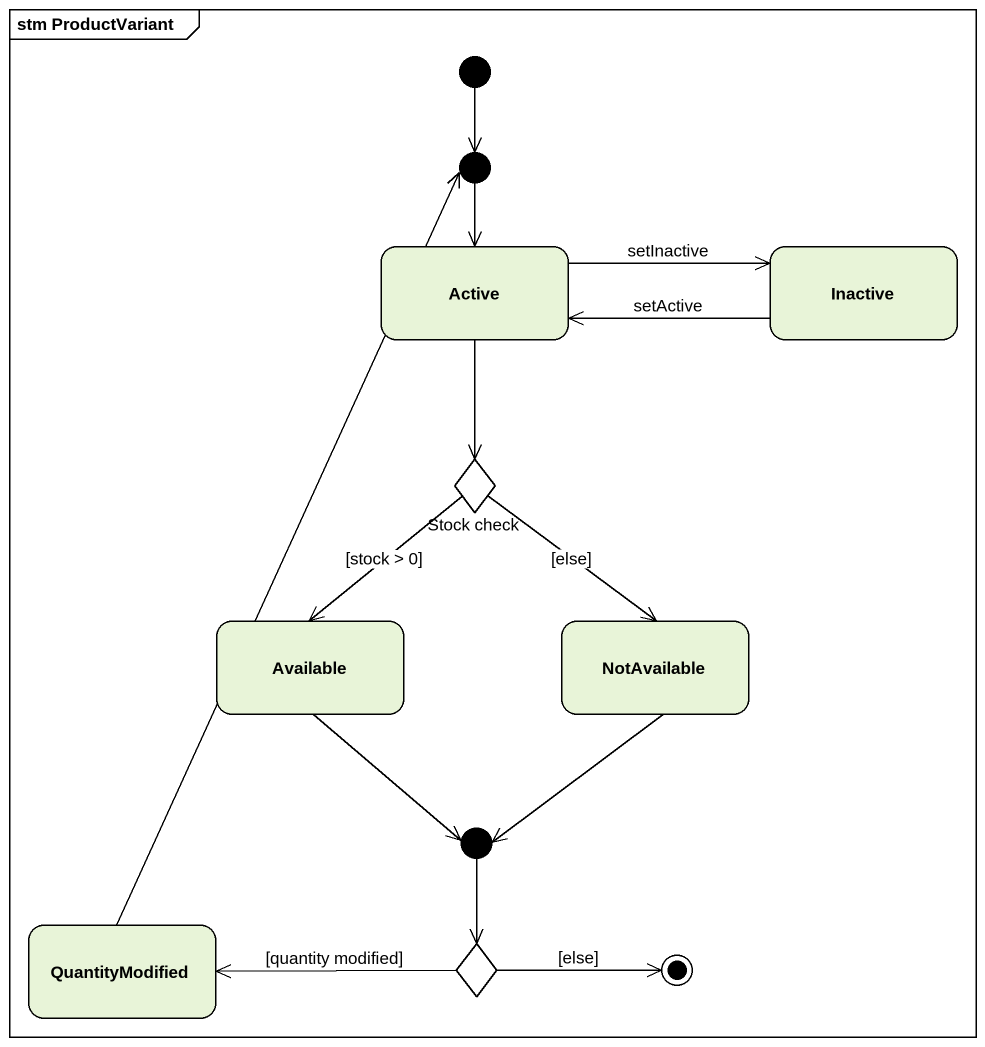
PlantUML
@startuml
mainframe stm ProductVariant
hide empty description
state junction1 <<choice>>
state Active
state Inactive
state "Stock check" as Stock_check <<choice>>
state Available
state NotAvailable
state junction2 <<choice>>
state QuantityModified
state choice1 <<choice>>
[*] --> junction1
junction1 --> Active
Active -right-> Inactive : setInactive
Active --> Stock_check
Inactive -left-> Active : setActive
Stock_check --> Available : [stock > 0]
Stock_check --> NotAvailable : [else]
Available --> junction2
NotAvailable --> junction2
junction2 --> choice1
QuantityModified -up-> junction1
choice1 -left-> QuantityModified : [quantity modified]
choice1 -right-> [*] : [else]
@enduml
